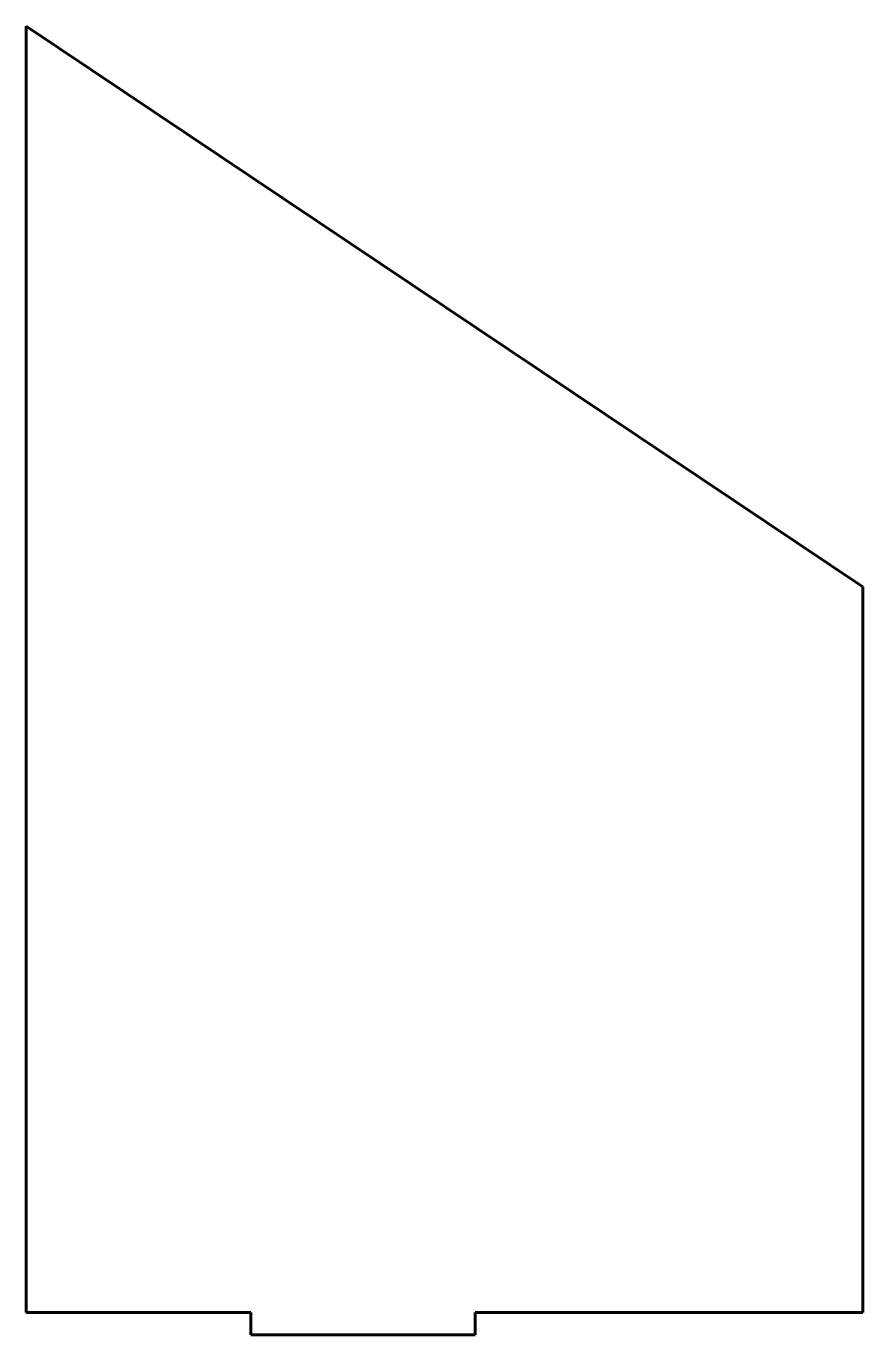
# Model space of a CAD drawing. Header units: millimetres. Extents: x 71 to 183, y 83 to 258.
import ezdxf

# ---------------------------------------------------------------- set-up
doc = ezdxf.new("R2010")
doc.units = ezdxf.units.MM
doc.linetypes.add('K5LT_BASIC', pattern=[0])
doc.layers.add('Системный слой (1)', color=251, linetype='Continuous', true_color=0x6c6c6c)

msp = doc.modelspace()

# ---------------------------------------------------------------- linework, layer by layer
at = {"layer": 'Системный слой (1)', "color": 150, "linetype": 'K5LT_BASIC', "lineweight": 60, "true_color": 0x0080ff}
for p, q in [((182.92, 182.86), (71.12, 257.86)), ((71.12, 257.86), (71.12, 85.86)), ((182.92, 85.86), (182.92, 182.86)), ((101.12, 85.86), (71.12, 85.86)), ((101.12, 82.86), (101.12, 85.86)), ((131.12, 85.86), (131.12, 82.86)), ((182.92, 85.86), (131.12, 85.86)), ((101.12, 82.86), (131.12, 82.86))]:
    msp.add_line(p, q, dxfattribs=at)

doc.saveas('drawing.dxf')
